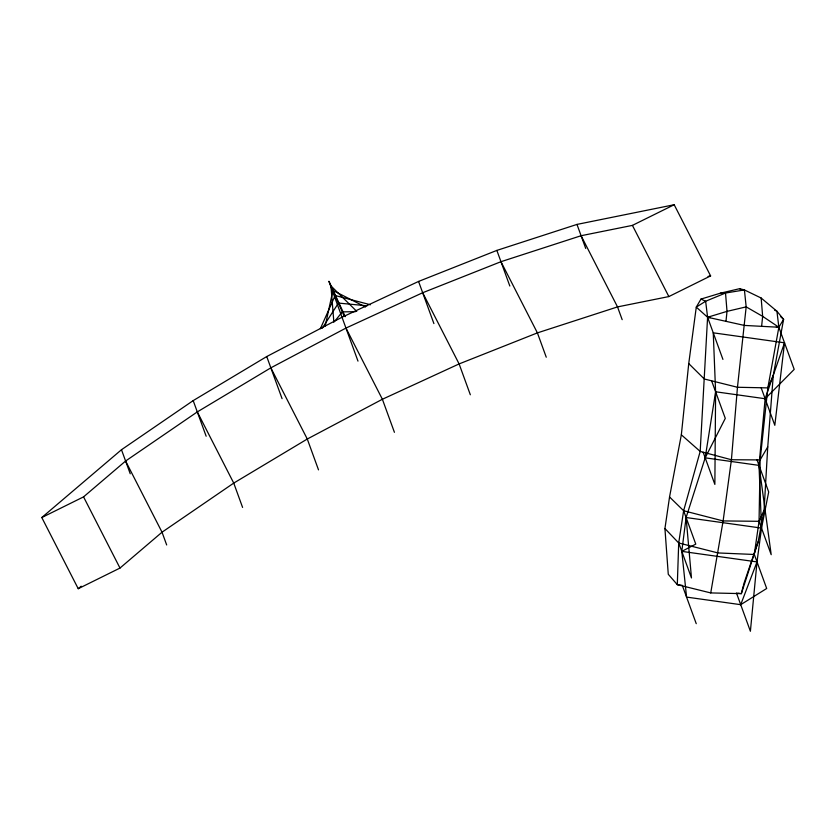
<?xml version="1.0" encoding="UTF-8"?>
<svg xmlns="http://www.w3.org/2000/svg" width="836" height="836" viewBox="0 0 836 836"><rect width="100%" height="100%" fill="white"/><g stroke="black" fill="none" stroke-linecap="round" stroke-linejoin="round"><path stroke-width="1.25" d="M664.933 528.551L678.707 542.982L718.061 552.951L754.271 554.477L759.046 521.309L760.143 459.915L767.845 387.894L778.859 327.242L776.916 311.232L761.157 298.024L744.416 289.935L739.557 288.702L720.402 293.185L700.976 299.079L696.283 307.115L688.739 363.587L681.34 434.804L669.542 496.981L664.933 528.551L668.267 574.28L677.306 584.667L710.736 592.923L741.365 593.633L758.189 541.623L764.083 510.221L767.741 446.905L773.269 375.427L783.604 319.342L776.916 311.232L774.585 310.146M700.976 299.079L705.647 301.242L707.59 317.262L700.181 451.419L683.629 510.744L678.707 542.982L677.306 584.667L682.291 585.357L696.242 623.677M725.982 321.337L727.017 311.368L725.523 293.028L744.416 289.935L746.172 306.875L737.467 387.267L731.416 459.748L723.119 520.933L710.736 592.923M761.617 326.333L762.651 316.363L761.157 298.024M703.139 452.213L714.864 484.42L715.606 391.781L713.254 332.822L784.523 342.802L774.815 425.315L761.147 387.758M325.204 326.03L332.927 290.426L365.478 307.011M743.173 586.078L741.365 593.633L737.676 593.121M743.476 584.824L758.189 541.623M784.523 342.802L765.139 398.73L759.015 465.38L761.523 528.101L757.008 561.907L750.394 631.264L736.443 592.943M669.542 496.981L683.629 510.744L695.771 544.121L681.8 551.373L686.565 597.092L740.706 604.679L757.008 561.907L681.8 551.373L686.095 517.526L705.187 457.835L715.606 391.781L765.139 398.73L794.2 369.387L778.859 327.242L762.651 316.363L746.172 306.875L727.017 311.368L707.59 317.262L696.283 307.115L705.647 301.242L725.523 293.028L720.402 293.185M773.269 375.427L767.845 387.894L737.467 387.267L704.299 378.99L688.739 363.587M320.345 328.747L335.152 295.526L370.484 304.764M711.614 380.819L725.282 418.376L705.187 457.835L759.015 465.38L771.2 554.686L759.046 521.309L764.083 510.221M767.741 446.905L760.143 459.915L731.416 459.748L700.181 451.419L681.34 434.804M722.931 359.407L707.59 317.262L744.385 325.423L778.859 327.242L783.604 319.342L780.761 316.771M322.205 328.276L338.455 303.081L367.035 305.798M334.964 320.993L342.311 311.87L355.363 311.692M41.8 517.536L83.558 496.877L125.599 461.023L197.306 411.908L270.843 367.84L345.958 328.078L422.682 292.736L500.963 261.699L581.093 235.721L632.424 225.386L674.182 204.736L710.61 275.911L668.852 296.571L617.522 306.906L537.402 332.885L459.11 363.921L382.386 399.263L307.282 439.025L233.735 483.093L162.027 532.208L119.987 568.062L78.229 588.711L41.8 517.536L121.481 449.726L193.189 400.611L266.736 356.544L342.008 317.231L418.564 281.439L496.856 250.403L576.976 224.414L674.182 204.736M78.229 588.711L81.186 586.203M740.706 604.679L766.685 588.492L754.291 554.414M708.05 276.434L710.61 275.911M759.046 521.309L723.119 520.933L683.629 510.744M707.59 317.262L710.13 317.617M776.31 326.886L778.859 327.242M678.759 542.992L691.476 577.958L686.095 517.526L761.523 528.101L768.692 491.965L757.019 459.894M739.557 288.702L741.762 289.967M356.763 311.379L330.941 285.902L333.877 322.288M632.424 225.386L668.852 296.571M581.093 235.721L617.522 306.906L622.172 319.665M500.963 261.699L537.402 332.885L546.253 357.212M422.682 292.736L459.11 363.921L470.334 394.77M345.958 328.078L382.386 399.263L394.425 432.316M270.843 367.84L307.282 439.025L318.506 469.863M197.306 411.908L233.735 483.093L242.586 507.421M125.599 461.023L162.027 532.208L166.677 544.967M83.558 496.877L119.987 568.062M357.986 361.131L328.956 281.366L345.268 316.656M328.956 281.366L344.317 316.478M576.976 224.414L585.733 248.48M496.856 250.403L509.824 286.027M418.564 281.439L433.905 323.584M266.736 356.544L282.077 398.678M193.189 400.611L206.158 436.235M121.481 449.726L130.238 473.782"/></g></svg>
